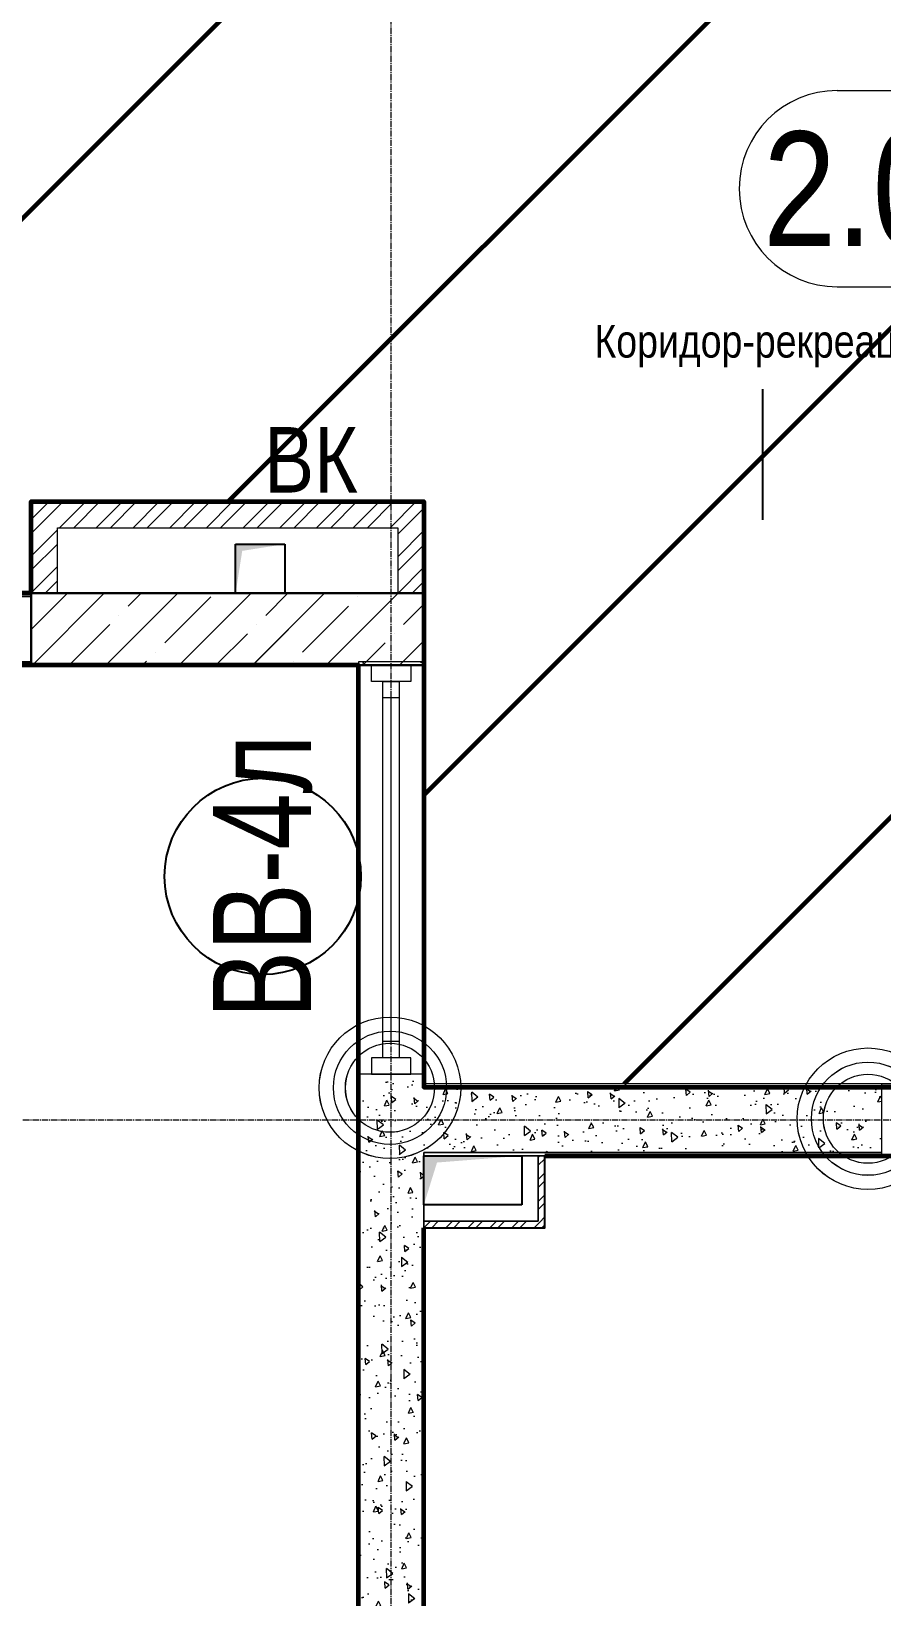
# Model space of a CAD drawing. Header units: millimetres. Extents: x 470010 to 1231400, y -134005 to 421770.
# Drawn here: x 679574 to 682174, y -73769 to -68983 of the extents above; entities that cross this region are included whole.
import ezdxf
from ezdxf.enums import TextEntityAlignment as Align

# ---------------------------------------------------------------- set-up
doc = ezdxf.new("R2010")
doc.units = ezdxf.units.MM
doc.linetypes.add('CENTER2', pattern=[28.575, 19.05, -3.175, 3.175, -3.175])
doc.linetypes.add('HIDDEN2', pattern=[4.7625, 3.175, -1.5875])
doc.layers.get('Defpoints').update_dxf_attribs({"color": 140})
for name, color, linetype, lineweight in [('0) шп потолок', 3, 'Continuous', 60), ('АР_Area', 5, 'Continuous', 5), ('АР_Витраж', 4, 'Continuous', 13), ('АР_Витраж марка', 140, 'Continuous', 9), ('АР_Колонны', 70, 'Continuous', 30), ('АР_Стены ГКЛ', 1, 'Continuous', 15), ('АР_Стены ЖБ', 7, 'Continuous', 35), ('АР_Стены ПЕНОблок', 52, 'Continuous', 20), ('АР_Тонкая', 254, 'Continuous', 5), ('АР_Штриховка', 8, 'Continuous', 0), ('ВК_Шахты', 5, 'Continuous', 9)]:
    doc.layers.add(name, color=color, linetype=linetype, lineweight=lineweight)
doc.layers.add('АР_Делит', color=120, linetype='Continuous', lineweight=0, plot=False)
doc.layers.add('РД_Проем', color=230, linetype='Continuous', lineweight=0, plot=False)
doc.layers.add('РД_Витраж_вн', color=7, linetype='Continuous', true_color=0x148aff)
doc.layers.add('РД_Оси_100', color=7, linetype='Continuous', lineweight=0, true_color=0x525252)
doc.layers.add('РД_проем_инж перемыч_фахверк', color=7, linetype='Continuous', lineweight=18, true_color=0xff1f1f)
doc.styles.add('Arial_09', font='ARIALN.TTF', dxfattribs={"width": 0.9})
doc.styles.add('style1', font='ARIALN.TTF')
pattern_1 = [(45, (602274.53, -216024.49), (-33.67596, 33.67596), [])]
pattern_2 = [(45, (-63444.083, -115658.25), (-33.67596, 33.67596), [])]

# ---------------------------------------------------------------- blocks, each defined once
blk = doc.blocks.new('СОШ_2200_АР_ОСИ_М100_28.05.24')
at = {"layer": 'РД_Оси_100', "color": 251, "linetype": 'CENTER2', "true_color": 0x636466}
blk.add_line((-5954.958, 21300), (29555, 21300), dxfattribs=at)
blk.add_lwpolyline([(7800, -6155), (7800, 139938.679)], dxfattribs=at)
blk = doc.blocks.new('MOK-МаркаПом_овал_ареал')
for p, q in [((-2.75, 3), (2.75, 3)), ((-2.75, -3), (2.75, -3))]:
    blk.add_line(p, q)
for centre, radius, start, end in [((-2.75, 0), 3, 90, 270), ((2.75, 0), 3, 270, 90), ((-3.75, 0), 3.5, 0, 0.001)]:
    blk.add_arc(centre, radius, start, end)
at = {"color": 0, "style": 'style1'}
blk.add_attdef('АР-ПОМЕЩЕНИЕ:НОМЕР', text='', height=3.5, dxfattribs=at).set_placement((0, 0), align=Align.MIDDLE)
at = {"layer": 'Defpoints', "color": 2, "style": 'style1'}
blk.add_attdef('АР-ПОМЕЩЕНИЕ:НАИМЕНОВАНИЕ', text='', height=1, dxfattribs=at).set_placement((-0.094, -4.814), align=Align.MIDDLE)
blk = doc.blocks.new('МаркаВитража1')
at = {"layer": 'Defpoints'}
blk.add_circle((0, 0), 3, dxfattribs=at)
at = {"color": 0, "linetype": 'ByBlock', "lineweight": -2, "style": 'Arial_09', "width": 0.9}
blk.add_attdef('АР-ОКНО:НАИМЕНОВАНИЕ', text='', height=3, dxfattribs=at).set_placement((0, 0), align=Align.MIDDLE)
blk = doc.blocks.new('A$C9108343f')
at = {"layer": 'АР_Стены ГКЛ', "linetype": 'Continuous', "lineweight": 0, "true_color": 0x000000}
h = blk.add_hatch(dxfattribs=at)
h.set_pattern_fill('ANSI31', color=18, scale=15, angle=-360, style=0)
h.set_pattern_definition(pattern_2)
h.paths.add_polyline_path([(15425, 27945), (15405, 27945), (15405, 27745), (15425, 27725)], flags=0)
h = blk.add_hatch(dxfattribs=at)
h.set_pattern_fill('ANSI31', color=18, scale=15, style=0)
h.set_pattern_definition(pattern_2)
h.paths.add_polyline_path([(15425, 27725), (15405, 27745), (15055, 27745), (15055, 27725)], flags=0)
at = {"layer": 'АР_Штриховка', "linetype": 'Continuous', "lineweight": 0, "ltscale": 0.5, "true_color": 0x000000}
h = blk.add_hatch(dxfattribs=at)
h.set_pattern_fill('ANSI31', color=18, scale=25, angle=-360, style=0)
h.set_pattern_definition([(45, (-63444.08, -115658.25), (-56.1266, 56.1266), [])])
h.paths.add_polyline_path([(13935, 29865), (13855, 29945), (13855, 29665), (13935, 29665)], flags=0)
h = blk.add_hatch(dxfattribs=at)
h.set_pattern_fill('ANSI31', color=18, scale=25, style=0)
h.set_pattern_definition([(45, (-63444.08, -115658.25), (-56.1266, 56.1266), [])])
h.paths.add_polyline_path([(14975.5, 29865), (15055.5, 29945), (13855, 29945), (13935, 29865)], flags=0)
h = blk.add_hatch(dxfattribs=at)
h.set_pattern_fill('ANSI31', color=18, scale=25, style=0)
h.set_pattern_definition([(45, (-63444.08, -115658.25), (-56.1266, 56.1266), [])])
h.paths.add_polyline_path([(14975.5, 29665), (15055.5, 29665), (15055.5, 29945), (14975.5, 29865)], flags=0)
at = {"layer": 'АР_Штриховка', "linetype": 'Continuous', "lineweight": 0, "true_color": 0x000000}
h = blk.add_hatch(dxfattribs=at)
h.set_pattern_fill('AR-CONC', color=18, angle=45, style=0)
h.set_pattern_definition([(95, (-63444.08, -115658.25), (140.09465, 117.55338), [19.05, -209.55]), (40, (-63444.08, -115658.25), (-160.01845, 110.17673), [15.24, -167.64058]), (145.45144, (-63432.4, -115648.45), (-19.9238, 227.7301), [16.19, -178.09024]), (91.1842, (-63480, -115622.33), (221.41024, 161.9534), [28.575, -314.325]), (141.63556, (-63461.55, -115608.83), (-7.0866, 342.82676), [24.285, -267.1356]), (36.18415, (-63480, -115622.33), (-7.0866, 342.82676), [22.85997, -251.45973]), (66, (-63453.06, -115613.35), (179.51998, 34.89515), [19.05, -209.55]), (11, (-63453.06, -115613.35), (-86.53993, 173.9412), [15.24, -167.64]), (116.45145, (-63438.1, -115610.44), (92.98005, 208.83634), [16.19, -178.08994]), (82.5, (-63444.08, -115658.25), (-57.60547, 61.973414), [0, -165.608, 0, -170.18, 0, -168.275]), (52.5, (-63444.08, -115658.25), (-23.589727, 118.087), [0, -97.028, 0, -161.798, 0, -64.135]), (12.5, (-63484.135, -115698.3), (99.927863, 91.826196), [0, -63.5, 0, -198.12, 0, -262.89]), (2.5, (-63502.1, -115716.26), (86.763904, 122.72239), [0, -82.55, 0, -131.572, 0, -186.69])])
h.paths.add_polyline_path([(14855, 25705), (15055, 25705), (15055, 27955), (15005, 28018.3), (14855, 27945)], flags=0)
h.paths.add_polyline_path([(14855, 27945), (15005, 28018.3), (15055, 28155), (15055, 28195), (14855, 28195)], flags=0)
h.paths.add_polyline_path([(14855, 29445), (15055, 29445), (15055, 29455), (14855, 29455)], flags=0)
h = blk.add_hatch(dxfattribs=at)
h.set_pattern_fill('AR-CONC', color=18, angle=-315, style=0)
h.set_pattern_definition([(95, (-63444.08, -115658.25), (140.09465, 117.55338), [19.05, -209.55]), (40, (-63444.08, -115658.25), (-160.01845, 110.17673), [15.24, -167.64058]), (145.45144, (-63432.4, -115648.45), (-19.9238, 227.7301), [16.19, -178.09024]), (91.1842, (-63480, -115622.33), (221.41024, 161.9534), [28.575, -314.325]), (141.63556, (-63461.55, -115608.83), (-7.0866, 342.82676), [24.285, -267.1356]), (36.18415, (-63480, -115622.33), (-7.0866, 342.82676), [22.85997, -251.45973]), (66, (-63453.06, -115613.35), (179.51998, 34.89515), [19.05, -209.55]), (11, (-63453.06, -115613.35), (-86.53993, 173.9412), [15.24, -167.64]), (116.45145, (-63438.1, -115610.44), (92.98005, 208.83634), [16.19, -178.08994]), (82.5, (-63444.08, -115658.25), (-57.60547, 61.973414), [0, -165.608, 0, -170.18, 0, -168.275]), (52.5, (-63444.08, -115658.25), (-23.589727, 118.087), [0, -97.028, 0, -161.798, 0, -64.135]), (12.5, (-63484.135, -115698.3), (99.927863, 91.826196), [0, -63.5, 0, -198.12, 0, -262.89]), (2.5, (-63502.1, -115716.26), (86.763904, 122.72239), [0, -82.55, 0, -131.572, 0, -186.69])])
h.paths.add_polyline_path([(15055, 28155), (15005, 28018.3), (15055, 27955), (16455, 27955), (16455, 28155)], flags=0)
at = {"color": 18, "true_color": 0x000000}
blk.add_line((16090.1, 30289.4), (16090.1, 29889.4), dxfattribs=at)
at = {"color": 18, "linetype": 'Continuous', "true_color": 0x000000}
for p, q in [((14479.6, 29665), (14479.6, 29815)), ((14479.6, 29815), (14629.6, 29815)), ((14479.6, 29665), (14479.6, 29815)), ((14479.6, 29815), (14629.6, 29815)), ((14629.6, 29815), (14629.6, 29665)), ((14629.6, 29815), (14629.6, 29665)), ((14629.6, 29665), (14479.6, 29665)), ((14629.6, 29665), (14479.6, 29665)), ((15055, 27795), (15055, 27945)), ((15055, 27945), (15355, 27945)), ((15055, 27795), (15055, 27945)), ((15055, 27945), (15355, 27945)), ((15355, 27945), (15355, 27795)), ((15355, 27945), (15355, 27795)), ((15355, 27795), (15055, 27795)), ((15355, 27795), (15055, 27795))]:
    blk.add_line(p, q, dxfattribs=at)
blk.add_lwpolyline([(15055, 27725), (15425, 27725), (15425, 27945)])
for points in [[(14479.6, 29665), (14479.6, 29815), (14499.8, 29794.5), (14629.6, 29815)], [(14479.6, 29665), (14479.6, 29815), (14499.8, 29794.5), (14629.6, 29815)], [(15055, 27795), (15055, 27945), (15095.4, 27924.5), (15355, 27945)], [(15055, 27795), (15055, 27945), (15095.4, 27924.5), (15355, 27945)]]:
    blk.add_solid(points, dxfattribs=at)
at = {"layer": '0) шп потолок'}
for points in [[(13855, 29665), (7255, 29665), (7255, 33345), (15055.5, 33345)], [(13855, 29665), (13855, 29945), (15055, 29945), (15055, 29665)], [(15055, 29945), (15055, 28155), (18455, 28155), (18455, 28197.5)], [(15055.5, 29665), (15055, 29665)], [(14855, 26375), (14855, 29445), (7275, 29445), (7275, 20375), (14855, 20375), (14855, 25235)], [(15425, 27945), (24235, 27945)], [(24657, 26925), (24657, 20375), (15055, 20375), (15055, 27725)]]:
    blk.add_lwpolyline(points, dxfattribs=at)
at = {"layer": 'АР_Витраж', "color": 18, "linetype": 'Continuous', "lineweight": 5, "true_color": 0x000000}
for p, q in [((14855, 28195), (14855, 29445)), ((15055, 28195), (15055, 29445))]:
    blk.add_line(p, q, dxfattribs=at)
at = {"layer": 'АР_Витраж', "color": 18, "linetype": 'Continuous', "lineweight": 15, "true_color": 0x000000}
for p, q in [((14980, 29345), (14930, 29345)), ((14955, 28295), (14955, 29345)), ((14980, 28295), (14930, 28295))]:
    blk.add_line(p, q, dxfattribs=at)
for points in [[(14895, 29395), (14895, 29445), (15015, 29445), (15015, 29395)], [(14980, 28245), (14930, 28245), (14930, 29395), (14980, 29395)], [(14895, 28245), (14895, 28195), (15015, 28195), (15015, 28245)]]:
    blk.add_lwpolyline(points, close=True, dxfattribs=at)
at = {"layer": 'АР_Делит', "color": 18, "true_color": 0x000000}
for centre, radius in [((14951.6, 28153.1), 216.3), ((14951.6, 28153.1), 173), ((14951.6, 28153.1), 136.2), ((16413, 28058.4), 216.3), ((16413, 28058.4), 173), ((16413, 28058.4), 136.2)]:
    blk.add_circle(centre, radius, dxfattribs=at)
at = {"layer": 'АР_Колонны', "color": 18, "linetype": 'HIDDEN2', "lineweight": 25, "true_color": 0x000000}
for p, q in [((13855, 29665), (15055, 29665)), ((13855, 29445), (13855, 29665)), ((15055, 29665), (15055, 29445)), ((15055, 29445), (13855, 29445))]:
    blk.add_line(p, q, dxfattribs=at)
at = {"layer": 'АР_Колонны', "color": 18, "linetype": 'Continuous', "lineweight": 15, "true_color": 0x000000}
for p, q in [((13855, 29665), (13855, 29445)), ((15055, 29665), (13855, 29665)), ((15055, 29665), (13855, 29665)), ((13855, 29665), (13855, 29445)), ((15055, 29445), (15055, 29665)), ((15055, 29445), (15055, 29665)), ((13855, 29445), (15055, 29445)), ((13855, 29445), (15055, 29445))]:
    blk.add_line(p, q, dxfattribs=at)
at = {"layer": 'АР_Стены ГКЛ', "color": 18, "linetype": 'Continuous', "lineweight": 5, "true_color": 0x000000}
for p, q in [((15405, 27945), (15355, 27945)), ((15355, 27945), (15355, 27795)), ((15405, 27745), (15405, 27945)), ((15425, 27945), (15405, 27945)), ((15405, 27945), (15405, 27745)), ((15425, 27725), (15425, 27945)), ((15355, 27795), (15055, 27795)), ((15055, 27795), (15055, 27745)), ((15055, 27745), (15405, 27745)), ((15405, 27745), (15055, 27745)), ((15055, 27745), (15055, 27725)), ((15055, 27725), (15425, 27725))]:
    blk.add_line(p, q, dxfattribs=at)
at = {"layer": 'АР_Стены ЖБ', "color": 18, "linetype": 'Continuous', "lineweight": 30, "true_color": 0x000000}
for p, q in [((15055, 29665), (13855, 29665)), ((13855, 29665), (13855, 29445)), ((15055, 29445), (15055, 29665)), ((13855, 29445), (15055, 29445))]:
    blk.add_line(p, q, dxfattribs=at)
at = {"layer": 'АР_Стены ПЕНОблок', "color": 18, "linetype": 'Continuous', "lineweight": 20, "true_color": 0x000000}
for p, q in [((13855, 29945), (13855, 29665)), ((15055.5, 29945), (13855, 29945)), ((15055.5, 29665), (15055.5, 29945)), ((13935, 29665), (13935, 29865)), ((13935, 29865), (14975.5, 29865)), ((14975.5, 29865), (14975.5, 29665)), ((13855, 29655), (7275, 29655)), ((13855, 29665), (13935, 29665)), ((13855, 29455), (13855, 29655)), ((14975.5, 29665), (15055.5, 29665)), ((7275, 29455), (13855, 29455)), ((15055, 29455), (14855, 29455)), ((14855, 29455), (14855, 29445)), ((14855, 29445), (15055, 29445)), ((15055, 29445), (15055, 29455)), ((15055, 28195), (14855, 28195)), ((14855, 28195), (14855, 27945)), ((15055, 28155), (15055, 28195)), ((16455, 28155), (15055, 28155)), ((16455, 27955), (16455, 28155)), ((15055, 25705), (15055, 27955)), ((15055, 27955), (16455, 27955)), ((14855, 27945), (14855, 25705))]:
    blk.add_line(p, q, dxfattribs=at)
at = {"layer": 'АР_Тонкая', "color": 18, "linetype": 'Continuous', "lineweight": 0, "true_color": 0x000000}
for p, q in [((13855, 29665), (7275, 29665)), ((7275, 29655), (13855, 29655)), ((13855, 29655), (13855, 29665)), ((13855, 29455), (7275, 29455)), ((7275, 29445), (13855, 29445)), ((13855, 29445), (13855, 29455)), ((16455, 28165), (15055, 28165)), ((15055, 28165), (15055, 28155)), ((15055, 28155), (16455, 28155)), ((16455, 28155), (16455, 28165)), ((16455, 27955), (15055, 27955)), ((15055, 27955), (15055, 27945)), ((16455, 27945), (16455, 27955)), ((15055, 27945), (16455, 27945))]:
    blk.add_line(p, q, dxfattribs=at)
at = {"layer": 'АР_Штриховка', "color": 18, "linetype": 'Continuous', "lineweight": 5, "true_color": 0x000000}
for p, q in [((13855, 29554), (13966, 29665)), ((13858.2, 29445), (14078.2, 29665)), ((14082.7, 29445), (14302.7, 29665)), ((14150.9, 29625.5), (14190.5, 29665)), ((14263.2, 29513.2), (14403.5, 29653.5)), ((14307.2, 29445), (14527.2, 29665)), ((14531.8, 29445), (14751.8, 29665)), ((14571.9, 29597.4), (14639.5, 29665)), ((14684.1, 29485.1), (14824.5, 29625.5)), ((14756.3, 29445), (14976.3, 29665)), ((14852.5, 29653.5), (14852.5, 29653.5)), ((14992.8, 29569.3), (15055, 29631.4)), ((14122.9, 29597.4), (14122.9, 29597.4)), ((13970.5, 29445), (14094.8, 29569.3)), ((14419.5, 29445), (14515.8, 29541.3)), ((14543.8, 29569.3), (14543.8, 29569.3)), ((14964.8, 29541.3), (14964.8, 29541.3)), ((14235.1, 29485.1), (14235.1, 29485.1)), ((14868.5, 29445), (14936.7, 29513.2)), ((14980.8, 29445), (15055, 29519.2)), ((14195, 29445), (14207.1, 29457.1)), ((14656.1, 29457.1), (14656.1, 29457.1))]:
    blk.add_line(p, q, dxfattribs=at)
at = {"layer": 'РД_Витраж_вн', "color": 18, "linetype": 'Continuous', "lineweight": 15, "true_color": 0x000000}
for p, q in [((14855, 29445), (14855, 28195)), ((15055, 29445), (15055, 28195))]:
    blk.add_line(p, q, dxfattribs=at)
at = {"layer": 'РД_Проем', "color": 18, "linetype": 'Continuous', "lineweight": 15, "true_color": 0x000000}
for p, q in [((14855, 29445), (14855, 28195)), ((15055, 29445), (15055, 28195)), ((16455, 28165), (19355, 28165)), ((16455, 27945), (19355, 27945))]:
    blk.add_line(p, q, dxfattribs=at)
at = {"layer": 'РД_проем_инж перемыч_фахверк', "color": 18, "linetype": 'Continuous', "lineweight": 15, "true_color": 0x000000}
for p, q in [((14855, 29445), (14855, 28195)), ((15055, 29445), (15055, 28195)), ((19355, 28165), (16455, 28165)), ((19355, 27945), (16455, 27945))]:
    blk.add_line(p, q, dxfattribs=at)
at = {"layer": 'АР_Area', "color": 18, "linetype": 'Continuous', "lineweight": 15, "true_color": 0x000000, "xscale": 100, "yscale": 100, "zscale": 100}
blk.add_blockref('MOK-МаркаПом_овал_ареал', (16594.3, 30901.8), dxfattribs=at).add_auto_attribs({'АР-ПОМЕЩЕНИЕ:НОМЕР': '2.004', 'АР-ПОМЕЩЕНИЕ:НАИМЕНОВАНИЕ': 'Коридор-рекреация начальная школа'})
at = {"layer": 'АР_Витраж марка', "color": 18, "linetype": 'Continuous', "lineweight": 15, "true_color": 0x000000, "xscale": 100, "yscale": 100, "zscale": 100, "rotation": 90.00000000000001}
blk.add_blockref('МаркаВитража1', (14562.5, 28799.2), dxfattribs=at).add_auto_attribs({'АР-ОКНО:НАИМЕНОВАНИЕ': 'ВВ-4л'})
at = {"layer": 'РД_Оси_100'}
blk.add_blockref('СОШ_2200_АР_ОСИ_М100_28.05.24', (7155, 6755), dxfattribs=at)
at = {"layer": 'Defpoints', "color": 18, "true_color": 0x000000, "style": 'style1'}
for p in [(143949.3, 316089.1), (143975, 281639.5), (143890.4, 273244.7), (143840, 264276.8), (143967.8, 254892.4), (12252, 104178.1), (12382.6, 96023.1)]:
    blk.add_attdef('АР-ПОМЕЩЕНИЕ:НАИМЕНОВАНИЕ', text='', height=100, dxfattribs=at).set_placement(p, align=Align.MIDDLE)
at = {"layer": 'Defpoints', "color": 18, "true_color": 0x000000, "style": 'style1', "flags": 8}
for p in [(143951.3, 279099.1), (143848.3, 269251.1), (143875.3, 260094.2), (144049.7, 250824.7), (163419.3, 238153.4), (155897.5, 237966), (183037.2, 237966), (143342.9, 237876.2)]:
    blk.add_attdef('АР-ПОМЕЩЕНИЕ:НАИМЕНОВАНИЕ', text='', height=100, dxfattribs=at).set_placement(p, align=Align.MIDDLE)
at = {"layer": 'ВК_Шахты', "color": 18, "true_color": 0x000000, "style": 'style1'}
blk.add_text('ВК', height=200, dxfattribs=at).set_placement((14566.8, 29972.9))

msp = doc.modelspace()

# ---------------------------------------------------------------- hatches: boundary and pattern name
at = {"layer": '0) шп потолок'}
h = msp.add_hatch(dxfattribs=at)
h.set_pattern_fill('ANSI31', color=3, scale=333)
h.paths.add_polyline_path([(700363.966, -68211.242), (700363.966, -67611.242), (699673.57, -67611.242), (699673.57, -67311.242), (695193.57, -67311.242), (695193.57, -68210.434), (694903.511, -68210.544), (693273.563, -68211.166), (693073.563, -68211.242), (692873.57, -68211.242), (691173.57, -68211.242), (684173.57, -68211.242), (684173.57, -68011.242), (684173.57, -65811.242), (684173.57, -65611.242), (684173.57, -64311.242), (684173.57, -59911.242), (684823.57, -59911.242), (684823.57, -59691.242), (685063.57, -59691.242), (685063.57, -57531.242), (684493.57, -57531.242), (684493.57, -54921.242), (681503.566, -54921.242), (681503.566, -57531.242), (680783.57, -57531.242), (680783.57, -58211.242), (680783.57, -58511.242), (680783.57, -61411.242), (680783.57, -61911.242), (680783.57, -62811.242), (680783.57, -66801.242), (680773.57, -67021.242), (679573.57, -67021.242), (672993.57, -67021.242), (672993.57, -67611.257), (672973.57, -67597.767), (672973.57, -70161.242), (672993.57, -70161.242), (672993.57, -70351.242), (673213.57, -70351.242), (673213.57, -70701.242), (679573.57, -70701.242), (679573.57, -70421.242), (680773.57, -70421.242), (680774.132, -70421.242), (680774.132, -70734.234), (680773.57, -70734.796), (680773.57, -72201.242), (682173.57, -72201.242), (684173.57, -72201.242), (684173.57, -72168.693), (698794.179, -72168.693), (698794.179, -71911.242), (699673.57, -71911.242), (699673.57, -71911.242), (700363.966, -71911.242)])
h.paths.add_polyline_path([(684404.826, -59899.073), (684791.115, -59899.073), (684791.115, -59598.459), (684404.826, -59598.459)], flags=24)
at = {"layer": 'АР_Стены ГКЛ', "linetype": 'Continuous', "lineweight": 0, "true_color": 0x000000}
h = msp.add_hatch(dxfattribs=at)
h.set_pattern_fill('ANSI31', color=18, scale=15, angle=-360, style=0)
h.set_pattern_definition(pattern_1)
h.paths.add_polyline_path([(681143.57, -72421.242), (681123.57, -72421.242), (681123.57, -72621.242), (681143.57, -72641.242)], flags=0)
h = msp.add_hatch(dxfattribs=at)
h.set_pattern_fill('ANSI31', color=18, scale=15, style=0)
h.set_pattern_definition(pattern_1)
h.paths.add_polyline_path([(681143.57, -72641.242), (681123.57, -72621.242), (680773.57, -72621.242), (680773.57, -72641.242)], flags=0)
at = {"layer": 'АР_Штриховка', "linetype": 'Continuous', "lineweight": 0, "ltscale": 0.5, "true_color": 0x000000}
h = msp.add_hatch(dxfattribs=at)
h.set_pattern_fill('ANSI31', color=18, scale=25, angle=-360, style=0)
h.set_pattern_definition([(45, (602274.53, -216024.49), (-56.1266, 56.1266), [])])
h.paths.add_polyline_path([(679653.57, -70501.242), (679573.57, -70421.242), (679573.57, -70701.242), (679653.57, -70701.242)], flags=0)
h = msp.add_hatch(dxfattribs=at)
h.set_pattern_fill('ANSI31', color=18, scale=25, style=0)
h.set_pattern_definition([(45, (602274.53, -216024.49), (-56.1266, 56.1266), [])])
h.paths.add_polyline_path([(680694.132, -70501.242), (680774.132, -70421.242), (679573.57, -70421.242), (679653.57, -70501.242)], flags=0)
h = msp.add_hatch(dxfattribs=at)
h.set_pattern_fill('ANSI31', color=18, scale=25, style=0)
h.set_pattern_definition([(45, (602274.53, -216024.49), (-56.1266, 56.1266), [])])
h.paths.add_polyline_path([(680694.132, -70701.242), (680774.132, -70701.242), (680774.132, -70421.242), (680694.132, -70501.242)], flags=0)
at = {"layer": 'АР_Штриховка', "linetype": 'Continuous', "lineweight": 0, "true_color": 0x000000}
h = msp.add_hatch(dxfattribs=at)
h.set_pattern_fill('AR-CONC', color=18, angle=45, style=0)
h.set_pattern_definition([(95, (602274.53, -216024.49), (140.09465, 117.55338), [19.05, -209.55]), (40, (602274.53, -216024.5), (-160.01845, 110.17673), [15.24, -167.64058]), (145.45144, (602286.2, -216014.7), (-19.9238, 227.7301), [16.19, -178.09024]), (91.1842, (602238.6, -215988.57), (221.41024, 161.9534), [28.575, -314.325]), (141.63556, (602257.06, -215975.07), (-7.0866, 342.82676), [24.285, -267.1356]), (36.18415, (602238.6, -215988.57), (-7.0866, 342.82676), [22.85997, -251.45973]), (66, (602265.55, -215979.59), (179.51998, 34.89515), [19.05, -209.55]), (11, (602265.55, -215979.59), (-86.53993, 173.9412), [15.24, -167.64]), (116.45145, (602280.51, -215976.68), (92.98005, 208.83634), [16.19, -178.08994]), (82.5, (602274.53, -216024.49), (-57.60547, 61.973414), [0, -165.608, 0, -170.18, 0, -168.275]), (52.5, (602274.53, -216024.49), (-23.589727, 118.087), [0, -97.028, 0, -161.798, 0, -64.135]), (12.5, (602234.48, -216064.544), (99.927863, 91.826196), [0, -63.5, 0, -198.12, 0, -262.89]), (2.5, (602216.52, -216082.5), (86.763904, 122.72239), [0, -82.55, 0, -131.572, 0, -186.69])])
h.paths.add_polyline_path([(680573.57, -74661.242), (680773.57, -74661.242), (680773.57, -72411.242), (680723.57, -72347.909), (680573.57, -72421.242)], flags=0)
h.paths.add_polyline_path([(680573.57, -72421.242), (680723.57, -72347.909), (680773.57, -72211.242), (680773.57, -72171.242), (680573.57, -72171.242)], flags=0)
h.paths.add_polyline_path([(680573.57, -70921.242), (680773.57, -70921.242), (680773.57, -70911.242), (680573.57, -70911.242)], flags=0)
h = msp.add_hatch(dxfattribs=at)
h.set_pattern_fill('AR-CONC', color=18, angle=-315, style=0)
h.set_pattern_definition([(95, (602274.53, -216024.49), (140.09465, 117.55338), [19.05, -209.55]), (40, (602274.53, -216024.5), (-160.01845, 110.17673), [15.24, -167.64058]), (145.45144, (602286.2, -216014.7), (-19.9238, 227.7301), [16.19, -178.09024]), (91.1842, (602238.6, -215988.57), (221.41024, 161.9534), [28.575, -314.325]), (141.63556, (602257.06, -215975.07), (-7.0866, 342.82676), [24.285, -267.1356]), (36.18415, (602238.6, -215988.57), (-7.0866, 342.82676), [22.85997, -251.45973]), (66, (602265.55, -215979.59), (179.51998, 34.89515), [19.05, -209.55]), (11, (602265.55, -215979.59), (-86.53993, 173.9412), [15.24, -167.64]), (116.45145, (602280.51, -215976.68), (92.98005, 208.83634), [16.19, -178.08994]), (82.5, (602274.53, -216024.49), (-57.60547, 61.973414), [0, -165.608, 0, -170.18, 0, -168.275]), (52.5, (602274.53, -216024.49), (-23.589727, 118.087), [0, -97.028, 0, -161.798, 0, -64.135]), (12.5, (602234.48, -216064.544), (99.927863, 91.826196), [0, -63.5, 0, -198.12, 0, -262.89]), (2.5, (602216.52, -216082.5), (86.763904, 122.72239), [0, -82.55, 0, -131.572, 0, -186.69])])
h.paths.add_polyline_path([(680773.57, -72211.242), (680723.57, -72347.909), (680773.57, -72411.242), (682173.57, -72411.242), (682173.57, -72211.242)], flags=0)

# ---------------------------------------------------------------- linework, layer by layer
at = {"color": 18, "true_color": 0x000000}
msp.add_line((681808.685, -70076.851), (681808.685, -70476.851), dxfattribs=at)
at = {"color": 18, "linetype": 'Continuous', "true_color": 0x000000}
for p, q in [((680198.246, -70701.242), (680198.246, -70551.242)), ((680198.246, -70551.242), (680348.246, -70551.242)), ((680198.246, -70701.242), (680198.246, -70551.242)), ((680198.246, -70551.242), (680348.246, -70551.242)), ((680348.246, -70551.242), (680348.246, -70701.242)), ((680348.246, -70551.242), (680348.246, -70701.242)), ((680348.246, -70701.242), (680198.246, -70701.242)), ((680348.246, -70701.242), (680198.246, -70701.242)), ((680773.57, -72571.242), (680773.57, -72421.242)), ((680773.57, -72421.242), (681073.57, -72421.242)), ((680773.57, -72571.242), (680773.57, -72421.242)), ((680773.57, -72421.242), (681073.57, -72421.242)), ((681073.57, -72421.242), (681073.57, -72571.242)), ((681073.57, -72421.242), (681073.57, -72571.242)), ((681073.57, -72571.242), (680773.57, -72571.242)), ((681073.57, -72571.242), (680773.57, -72571.242))]:
    msp.add_line(p, q, dxfattribs=at)
msp.add_lwpolyline([(680773.57, -72641.242), (681143.57, -72641.242), (681143.57, -72421.242)])
for points in [[(680198.246, -70701.242), (680198.246, -70551.242), (680218.443, -70571.729), (680348.246, -70551.242)], [(680198.246, -70701.242), (680198.246, -70551.242), (680218.443, -70571.729), (680348.246, -70551.242)], [(680773.57, -72571.242), (680773.57, -72421.242), (680813.964, -72441.729), (681073.57, -72421.242)], [(680773.57, -72571.242), (680773.57, -72421.242), (680813.964, -72441.729), (681073.57, -72421.242)]]:
    msp.add_solid(points, dxfattribs=at)
at = {"layer": '0) шп потолок'}
for points in [[(679573.57, -70701.242), (672973.57, -70701.242), (672973.57, -67021.242), (680774.132, -67021.242)], [(679573.57, -70701.242), (679573.57, -70421.242), (680773.57, -70421.242), (680773.57, -70701.242)], [(680773.57, -70421.242), (680773.57, -72211.242), (684173.57, -72211.242), (684173.57, -72168.693)], [(680774.132, -70701.242), (680773.57, -70701.242)], [(680573.57, -73991.242), (680573.57, -70921.242), (672993.57, -70921.242), (672993.57, -79991.242), (680573.57, -79991.242), (680573.57, -75131.242)], [(681143.57, -72421.242), (689953.57, -72421.242)], [(690375.662, -73441.242), (690375.662, -79991.242), (680773.57, -79991.242), (680773.57, -72641.242)]]:
    msp.add_lwpolyline(points, dxfattribs=at)
at = {"layer": 'АР_Витраж', "color": 18, "linetype": 'Continuous', "lineweight": 5, "true_color": 0x000000}
for p, q in [((680573.57, -72171.242), (680573.57, -70921.242)), ((680773.57, -72171.242), (680773.57, -70921.242))]:
    msp.add_line(p, q, dxfattribs=at)
at = {"layer": 'АР_Витраж', "color": 18, "linetype": 'Continuous', "lineweight": 15, "true_color": 0x000000}
for p, q in [((680698.57, -71021.242), (680648.57, -71021.242)), ((680673.57, -72071.242), (680673.57, -71021.242)), ((680698.57, -72071.242), (680648.57, -72071.242))]:
    msp.add_line(p, q, dxfattribs=at)
for points in [[(680613.57, -70971.242), (680613.57, -70921.242), (680733.57, -70921.242), (680733.57, -70971.242)], [(680698.57, -72121.242), (680648.57, -72121.242), (680648.57, -70971.242), (680698.57, -70971.242)], [(680613.57, -72121.242), (680613.57, -72171.242), (680733.57, -72171.242), (680733.57, -72121.242)]]:
    msp.add_lwpolyline(points, close=True, dxfattribs=at)
at = {"layer": 'АР_Делит', "color": 18, "true_color": 0x000000}
for centre, radius in [((680670.183, -72213.162), 216.336), ((680670.183, -72213.162), 173.036), ((680670.183, -72213.162), 136.212), ((682131.65, -72307.855), 216.336), ((682131.65, -72307.855), 173.036), ((682131.65, -72307.855), 136.212)]:
    msp.add_circle(centre, radius, dxfattribs=at)
at = {"layer": 'АР_Колонны', "color": 18, "linetype": 'HIDDEN2', "lineweight": 25, "true_color": 0x000000}
for p, q in [((679573.57, -70701.242), (680773.57, -70701.242)), ((679573.57, -70921.242), (679573.57, -70701.242)), ((680773.57, -70701.242), (680773.57, -70921.242)), ((680773.57, -70921.242), (679573.57, -70921.242))]:
    msp.add_line(p, q, dxfattribs=at)
at = {"layer": 'АР_Колонны', "color": 18, "linetype": 'Continuous', "lineweight": 15, "true_color": 0x000000}
for p, q in [((679573.57, -70701.242), (679573.57, -70921.242)), ((680773.57, -70701.242), (679573.57, -70701.242)), ((680773.57, -70701.242), (679573.57, -70701.242)), ((679573.57, -70701.242), (679573.57, -70921.242)), ((680773.57, -70921.242), (680773.57, -70701.242)), ((680773.57, -70921.242), (680773.57, -70701.242)), ((679573.57, -70921.242), (680773.57, -70921.242)), ((679573.57, -70921.242), (680773.57, -70921.242))]:
    msp.add_line(p, q, dxfattribs=at)
at = {"layer": 'АР_Стены ГКЛ', "color": 18, "linetype": 'Continuous', "lineweight": 5, "true_color": 0x000000}
for p, q in [((681123.57, -72421.242), (681073.57, -72421.242)), ((681073.57, -72421.242), (681073.57, -72571.242)), ((681123.57, -72621.242), (681123.57, -72421.242)), ((681143.57, -72421.242), (681123.57, -72421.242)), ((681123.57, -72421.242), (681123.57, -72621.242)), ((681143.57, -72641.242), (681143.57, -72421.242)), ((681073.57, -72571.242), (680773.57, -72571.242)), ((680773.57, -72571.242), (680773.57, -72621.242)), ((680773.57, -72621.242), (681123.57, -72621.242)), ((681123.57, -72621.242), (680773.57, -72621.242)), ((680773.57, -72621.242), (680773.57, -72641.242)), ((680773.57, -72641.242), (681143.57, -72641.242))]:
    msp.add_line(p, q, dxfattribs=at)
at = {"layer": 'АР_Стены ЖБ', "color": 18, "linetype": 'Continuous', "lineweight": 30, "true_color": 0x000000}
for p, q in [((680773.57, -70701.242), (679573.57, -70701.242)), ((679573.57, -70701.242), (679573.57, -70921.242)), ((680773.57, -70921.242), (680773.57, -70701.242)), ((679573.57, -70921.242), (680773.57, -70921.242))]:
    msp.add_line(p, q, dxfattribs=at)
at = {"layer": 'АР_Стены ПЕНОблок', "color": 18, "linetype": 'Continuous', "lineweight": 20, "true_color": 0x000000}
for p, q in [((679573.57, -70421.242), (679573.57, -70701.242)), ((680774.132, -70421.242), (679573.57, -70421.242)), ((680774.132, -70701.242), (680774.132, -70421.242)), ((679653.57, -70701.242), (679653.57, -70501.242)), ((679653.57, -70501.242), (680694.132, -70501.242)), ((680694.132, -70501.242), (680694.132, -70701.242)), ((679573.57, -70711.242), (672993.57, -70711.242)), ((679573.57, -70701.242), (679653.57, -70701.242)), ((679573.57, -70911.242), (679573.57, -70711.242)), ((680694.132, -70701.242), (680774.132, -70701.242)), ((672993.57, -70911.242), (679573.57, -70911.242)), ((680773.57, -70911.242), (680573.57, -70911.242)), ((680573.57, -70911.242), (680573.57, -70921.242)), ((680573.57, -70921.242), (680773.57, -70921.242)), ((680773.57, -70921.242), (680773.57, -70911.242)), ((680773.57, -72171.242), (680573.57, -72171.242)), ((680573.57, -72171.242), (680573.57, -72421.242)), ((680773.57, -72211.242), (680773.57, -72171.242)), ((682173.57, -72211.242), (680773.57, -72211.242)), ((682173.57, -72411.242), (682173.57, -72211.242)), ((680573.57, -72421.242), (680573.57, -74661.242)), ((680773.57, -74661.242), (680773.57, -72411.242)), ((680773.57, -72411.242), (682173.57, -72411.242))]:
    msp.add_line(p, q, dxfattribs=at)
at = {"layer": 'АР_Тонкая', "color": 18, "linetype": 'Continuous', "lineweight": 0, "true_color": 0x000000}
for p, q in [((679573.57, -70701.242), (672993.57, -70701.242)), ((672993.57, -70711.242), (679573.57, -70711.242)), ((679573.57, -70711.242), (679573.57, -70701.242)), ((679573.57, -70911.242), (672993.57, -70911.242)), ((672993.57, -70921.242), (679573.57, -70921.242)), ((679573.57, -70921.242), (679573.57, -70911.242)), ((682173.57, -72201.242), (680773.57, -72201.242)), ((680773.57, -72201.242), (680773.57, -72211.242)), ((680773.57, -72211.242), (682173.57, -72211.242)), ((682173.57, -72211.242), (682173.57, -72201.242)), ((682173.57, -72411.242), (680773.57, -72411.242)), ((680773.57, -72411.242), (680773.57, -72421.242)), ((680773.57, -72421.242), (682173.57, -72421.242)), ((682173.57, -72421.242), (682173.57, -72411.242))]:
    msp.add_line(p, q, dxfattribs=at)
at = {"layer": 'АР_Штриховка', "color": 18, "linetype": 'Continuous', "lineweight": 5, "true_color": 0x000000}
for p, q in [((679573.57, -70812.264), (679684.592, -70701.242)), ((679576.845, -70921.242), (679796.845, -70701.242)), ((679801.351, -70921.242), (680021.351, -70701.242)), ((679869.555, -70740.786), (679909.098, -70701.242)), ((679981.808, -70853.039), (680122.124, -70712.722)), ((680025.858, -70921.242), (680245.858, -70701.242)), ((680250.364, -70921.242), (680470.364, -70701.242)), ((680290.504, -70768.849), (680358.111, -70701.242)), ((680474.871, -70921.242), (680694.871, -70701.242)), ((680402.757, -70881.102), (680543.074, -70740.786)), ((680711.454, -70796.912), (680773.57, -70734.796)), ((679689.098, -70921.242), (679813.428, -70796.912)), ((680138.111, -70921.242), (680234.378, -70824.976)), ((680587.124, -70921.242), (680655.327, -70853.039)), ((680699.377, -70921.242), (680773.57, -70847.049)), ((679913.605, -70921.242), (679925.681, -70909.166))]:
    msp.add_line(p, q, dxfattribs=at)
at = {"layer": 'РД_Витраж_вн', "color": 18, "linetype": 'Continuous', "lineweight": 15, "true_color": 0x000000}
for p, q in [((680573.57, -70921.242), (680573.57, -72171.242)), ((680773.57, -70921.242), (680773.57, -72171.242))]:
    msp.add_line(p, q, dxfattribs=at)
at = {"layer": 'РД_Проем', "color": 18, "linetype": 'Continuous', "lineweight": 15, "true_color": 0x000000}
for p, q in [((680573.57, -70921.242), (680573.57, -72171.242)), ((680773.57, -70921.242), (680773.57, -72171.242)), ((682173.57, -72201.242), (685073.57, -72201.242)), ((682173.57, -72421.242), (685073.57, -72421.242))]:
    msp.add_line(p, q, dxfattribs=at)
at = {"layer": 'РД_проем_инж перемыч_фахверк', "color": 18, "linetype": 'Continuous', "lineweight": 15, "true_color": 0x000000}
for p, q in [((680573.57, -70921.242), (680573.57, -72171.242)), ((680773.57, -70921.242), (680773.57, -72171.242)), ((685073.57, -72201.242), (682173.57, -72201.242)), ((685073.57, -72421.242), (682173.57, -72421.242))]:
    msp.add_line(p, q, dxfattribs=at)

# ---------------------------------------------------------------- block references
msp.add_blockref('A$C9108343f', (665718.612, -100366.242))
at = {"layer": 'АР_Area', "color": 18, "linetype": 'Continuous', "lineweight": 15, "true_color": 0x000000, "xscale": 100, "yscale": 100, "zscale": 100}
msp.add_blockref('MOK-МаркаПом_овал_ареал', (682312.892, -69464.434), dxfattribs=at).add_auto_attribs({'АР-ПОМЕЩЕНИЕ:НОМЕР': '2.004', 'АР-ПОМЕЩЕНИЕ:НАИМЕНОВАНИЕ': 'Коридор-рекреация начальная школа'})
at = {"layer": 'АР_Витраж марка', "color": 18, "linetype": 'Continuous', "lineweight": 15, "true_color": 0x000000, "xscale": 100, "yscale": 100, "zscale": 100, "rotation": 90.00000000000001}
msp.add_blockref('МаркаВитража1', (680281.161, -71567.032), dxfattribs=at).add_auto_attribs({'АР-ОКНО:НАИМЕНОВАНИЕ': 'ВВ-4л'})
at = {"layer": 'РД_Оси_100'}
msp.add_blockref('СОШ_2200_АР_ОСИ_М100_28.05.24', (672873.57, -93611.242), dxfattribs=at)

doc.saveas('drawing.dxf')
